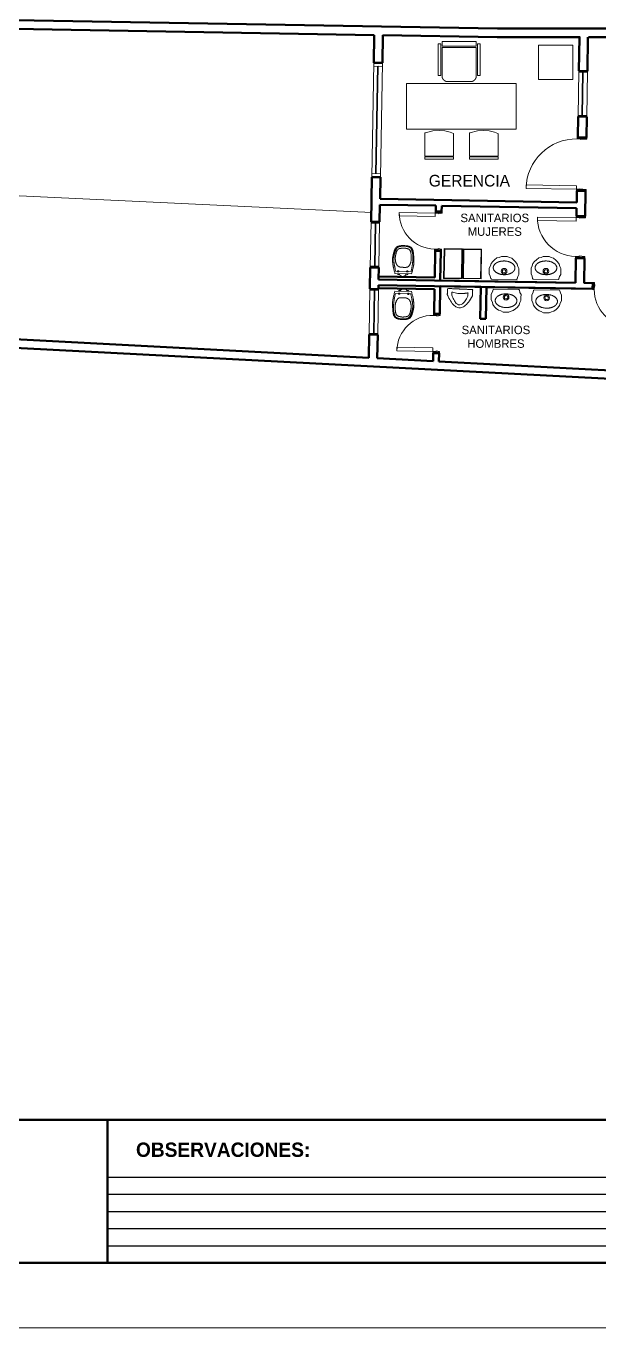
# Model space of a CAD drawing. Header units: metres. Extents: x -5.5 to 74.5, y -93.9 to -36.5.
# Drawn here: x 17.34 to 27.38, y -93.94 to -71.15 of the extents above; entities that cross this region are included whole.
import ezdxf

# ---------------------------------------------------------------- set-up
doc = ezdxf.new("R2010")
doc.units = ezdxf.units.M
doc.header["$LTSCALE"] = 0.508
for name, color, linetype in [('EQUIPAMIENTO', 7, 'Continuous'), ('MUROS', 7, 'Continuous'), ('ROTULO', 7, 'Continuous'), ('TEXTO', 7, 'Continuous'), ('VARIOS', 7, 'Continuous')]:
    doc.layers.add(name, color=color, linetype=linetype)
doc.styles.add('Futura', font='')
doc.styles.add('Futura (bold)', font='')
doc.styles.get('Futura').set_extended_font_data('Futura')
doc.styles.get('Futura (bold)').set_extended_font_data('Futura', bold=True)

# ---------------------------------------------------------------- blocks, each defined once
blk = doc.blocks.new('inodoro 1')
at = {"color": 0, "linetype": 'Continuous', "lineweight": 5}
for p, q in [((-0.09, 0.12), (-0.09, -0.15)), ((-0.05, 0.13), (-0.05, -0.16))]:
    blk.add_line(p, q, dxfattribs=at)
for points in [[(-0.05, -0.16), (-0.16, -0.19), (-0.27, -0.2), (-0.38, -0.19), (-0.46, -0.18), (-0.51, -0.15), (-0.53, -0.11), (-0.54, -0.06), (-0.54, 0.03), (-0.53, 0.08), (-0.51, 0.12), (-0.45, 0.15), (-0.36, 0.17), (-0.3, 0.18), (-0.21, 0.17), (-0.15, 0.16), (-0.05, 0.13)], [(-0.09, -0.15), (-0.18, -0.17), (-0.29, -0.18), (-0.38, -0.18), (-0.46, -0.16), (-0.5, -0.14), (-0.52, -0.1), (-0.53, -0.06), (-0.53, 0.03), (-0.52, 0.07), (-0.5, 0.1), (-0.45, 0.13), (-0.37, 0.15), (-0.32, 0.16), (-0.23, 0.15), (-0.18, 0.14), (-0.09, 0.12)], [(-0.16, 0.01), (-0.16, -0.02), (-0.16, -0.07), (-0.17, -0.1), (-0.21, -0.13), (-0.27, -0.15), (-0.35, -0.15), (-0.44, -0.14), (-0.48, -0.11), (-0.49, -0.07), (-0.5, -0.02), (-0.49, 0.05), (-0.48, 0.08), (-0.44, 0.11), (-0.39, 0.12), (-0.34, 0.13), (-0.3, 0.13), (-0.24, 0.12), (-0.2, 0.1), (-0.18, 0.08), (-0.16, 0.04), (-0.16, 0.01)], [(-0.095, 0.088), (-0.093, 0.09), (-0.087, 0.09), (-0.083, 0.086), (-0.08, 0.079), (-0.08, 0.071), (-0.083, 0.064), (-0.087, 0.06), (-0.093, 0.06), (-0.097, 0.064), (-0.1, 0.071), (-0.1, 0.079), (-0.097, 0.086), (-0.095, 0.088)], [(-0.032, 0.049), (-0.029, 0.056), (-0.031, 0.072), (-0.04, 0.085), (-0.046, 0.088)], [(-0.043, -0.065), (-0.024, -0.058), (0, -0.024), (0, 0.016), (-0.025, 0.049), (-0.045, 0.056)], [(-0.095, -0.072), (-0.093, -0.07), (-0.087, -0.07), (-0.083, -0.074), (-0.08, -0.081), (-0.08, -0.089), (-0.083, -0.096), (-0.087, -0.1), (-0.093, -0.1), (-0.097, -0.096), (-0.1, -0.089), (-0.1, -0.081), (-0.097, -0.074), (-0.095, -0.072)], [(-0.046, -0.098), (-0.04, -0.095), (-0.031, -0.082), (-0.029, -0.066), (-0.032, -0.059)]]:
    blk.add_open_spline(points, degree=2, dxfattribs=at)
blk = doc.blocks.new('Group-25')
at = {"color": 0, "linetype": 'Continuous', "lineweight": 20}
for p, q in [((-12.210712, -4.680483), (-11.610712, -4.680483)), ((-12.210712, -5.180483), (-12.210712, -4.680483)), ((-11.610712, -4.680483), (-11.610712, -5.180483)), ((-11.710712, -5.280483), (-12.110712, -5.280483))]:
    blk.add_line(p, q, dxfattribs=at)
for points in [[(-12.280712, -5.170483), (-12.280712, -4.620483), (-12.230712, -4.620483), (-12.230712, -5.170483)], [(-12.210712, -4.660583), (-12.210712, -4.580483), (-11.610712, -4.580483), (-11.610712, -4.660583)], [(-11.590712, -5.170483), (-11.590712, -4.620483), (-11.540712, -4.620483), (-11.540712, -5.170483)]]:
    blk.add_lwpolyline(points, close=True, dxfattribs=at)
for points in [[(-12.210712, -5.180483), (-12.210712, -5.182183), (-12.210612, -5.183983), (-12.210612, -5.185683), (-12.210512, -5.187483), (-12.210312, -5.189183), (-12.210212, -5.190883), (-12.210012, -5.192683), (-12.209712, -5.194383), (-12.209512, -5.196083), (-12.209212, -5.197783), (-12.208912, -5.199583), (-12.208512, -5.201283), (-12.208112, -5.202983), (-12.207712, -5.204683), (-12.207312, -5.206383), (-12.206812, -5.207983), (-12.206312, -5.209683), (-12.205812, -5.211383), (-12.205312, -5.212983), (-12.204712, -5.214683), (-12.204112, -5.216283), (-12.203412, -5.217883), (-12.202812, -5.219483), (-12.202112, -5.221083), (-12.201312, -5.222683), (-12.200612, -5.224283), (-12.199812, -5.225883), (-12.199012, -5.227383), (-12.198212, -5.228883), (-12.197312, -5.230483), (-12.196412, -5.231983), (-12.195512, -5.233383), (-12.194612, -5.234883), (-12.193612, -5.236383), (-12.192612, -5.237783), (-12.191612, -5.239183), (-12.190612, -5.240583), (-12.189512, -5.241983), (-12.188412, -5.243383), (-12.187312, -5.244683), (-12.186212, -5.245983), (-12.185012, -5.247283), (-12.183812, -5.248583), (-12.182612, -5.249883), (-12.181412, -5.251083), (-12.180212, -5.252383), (-12.178912, -5.253583), (-12.177612, -5.254683), (-12.176312, -5.255883), (-12.175012, -5.256983), (-12.173612, -5.258083), (-12.172312, -5.259183), (-12.170912, -5.260283), (-12.169512, -5.261283), (-12.168112, -5.262283), (-12.166612, -5.263283), (-12.165212, -5.264283), (-12.163712, -5.265183), (-12.162212, -5.266083), (-12.160712, -5.266983), (-12.159212, -5.267883), (-12.157612, -5.268683), (-12.156112, -5.269483), (-12.154512, -5.270283), (-12.153012, -5.270983), (-12.151412, -5.271783), (-12.149812, -5.272483), (-12.148212, -5.273083), (-12.146512, -5.273783), (-12.144912, -5.274383), (-12.143312, -5.274983), (-12.141612, -5.275483), (-12.139912, -5.275983), (-12.138312, -5.276483), (-12.136612, -5.276983), (-12.134912, -5.277383), (-12.133212, -5.277783), (-12.131512, -5.278183), (-12.129812, -5.278583), (-12.128112, -5.278883), (-12.126312, -5.279183), (-12.124612, -5.279383), (-12.122912, -5.279683), (-12.121212, -5.279883), (-12.119412, -5.279983), (-12.117712, -5.280183), (-12.115912, -5.280283), (-12.114212, -5.280283), (-12.112412, -5.280383), (-12.110712, -5.280383), (-12.110712, -5.280283)], [(-11.710712, -5.280283), (-11.709012, -5.280383), (-11.707212, -5.280283), (-11.705512, -5.280283), (-11.703712, -5.280183), (-11.702012, -5.279983), (-11.700212, -5.279883), (-11.698512, -5.279683), (-11.696812, -5.279383), (-11.695112, -5.279183), (-11.693312, -5.278883), (-11.691612, -5.278583), (-11.689912, -5.278183), (-11.688212, -5.277783), (-11.686512, -5.277383), (-11.684812, -5.276983), (-11.683112, -5.276483), (-11.681512, -5.275983), (-11.679812, -5.275483), (-11.678112, -5.274983), (-11.676512, -5.274383), (-11.674912, -5.273783), (-11.673212, -5.273083), (-11.671612, -5.272483), (-11.670012, -5.271783), (-11.668412, -5.270983), (-11.666912, -5.270283), (-11.665312, -5.269483), (-11.663812, -5.268683), (-11.662212, -5.267883), (-11.660712, -5.266983), (-11.659212, -5.266083), (-11.657712, -5.265183), (-11.656212, -5.264283), (-11.654812, -5.263283), (-11.653312, -5.262283), (-11.651912, -5.261283), (-11.650512, -5.260283), (-11.649112, -5.259183), (-11.647812, -5.258083), (-11.646412, -5.256983), (-11.645112, -5.255883), (-11.643812, -5.254683), (-11.642512, -5.253583), (-11.641212, -5.252383), (-11.640012, -5.251083), (-11.638812, -5.249883), (-11.637612, -5.248583), (-11.636412, -5.247283), (-11.635212, -5.245983), (-11.634112, -5.244683), (-11.633012, -5.243383), (-11.631912, -5.241983), (-11.630812, -5.240583), (-11.629812, -5.239183), (-11.628812, -5.237783), (-11.627812, -5.236383), (-11.626812, -5.234883), (-11.625912, -5.233383), (-11.625012, -5.231983), (-11.624112, -5.230383), (-11.623212, -5.228883), (-11.622412, -5.227383), (-11.621612, -5.225883), (-11.620812, -5.224283), (-11.620112, -5.222683), (-11.619312, -5.221083), (-11.618612, -5.219483), (-11.618012, -5.217883), (-11.617312, -5.216283), (-11.616712, -5.214683), (-11.616112, -5.212983), (-11.615612, -5.211383), (-11.615112, -5.209683), (-11.614612, -5.207983), (-11.614112, -5.206383), (-11.613712, -5.204683), (-11.613312, -5.202983), (-11.612912, -5.201283), (-11.612512, -5.199583), (-11.612212, -5.197783), (-11.611912, -5.196083), (-11.611712, -5.194383), (-11.611412, -5.192683), (-11.611212, -5.190883), (-11.611112, -5.189183), (-11.610912, -5.187483), (-11.610812, -5.185683), (-11.610812, -5.183983), (-11.610712, -5.182183), (-11.610712, -5.180483), (-11.610812, -5.180483)]]:
    blk.add_lwpolyline(points, dxfattribs=at)
blk = doc.blocks.new('Group-26')
at = {"color": 0, "linetype": 'Continuous', "lineweight": 20}
for p, q in [((-11.726712, -6.179083), (-11.730712, -6.180983)), ((-11.730712, -6.583083), (-11.730712, -6.180983)), ((-11.721712, -6.178083), (-11.726712, -6.179083)), ((-11.230712, -6.188083), (-11.230712, -6.583083)), ((-11.230712, -6.583083), (-11.730712, -6.583083))]:
    blk.add_line(p, q, dxfattribs=at)
for points in [[(-11.722112, -6.177283), (-11.592212, -6.143783), (-11.480712, -6.135183)], [(-11.480712, -6.135183), (-11.383812, -6.142683), (-11.289812, -6.165283), (-11.231212, -6.187783)]]:
    blk.add_lwpolyline(points, dxfattribs=at)
blk.add_lwpolyline([(-11.730712, -6.598083), (-11.230712, -6.598083), (-11.230712, -6.634983), (-11.730712, -6.634983)], close=True, dxfattribs=at)
blk = doc.blocks.new('Group-27')
at = {"color": 0, "linetype": 'Continuous', "lineweight": 20}
for p, q in [((-12.506712, -6.179083), (-12.510712, -6.180983)), ((-12.510712, -6.583083), (-12.510712, -6.180983)), ((-12.501712, -6.178083), (-12.506712, -6.179083)), ((-12.010712, -6.188083), (-12.010712, -6.583083)), ((-12.010712, -6.583083), (-12.510712, -6.583083))]:
    blk.add_line(p, q, dxfattribs=at)
for points in [[(-12.502112, -6.177283), (-12.372212, -6.143783), (-12.260712, -6.135183)], [(-12.260712, -6.135183), (-12.163812, -6.142683), (-12.069812, -6.165283), (-12.011212, -6.187783)]]:
    blk.add_lwpolyline(points, dxfattribs=at)
blk.add_lwpolyline([(-12.510712, -6.598083), (-12.010712, -6.598083), (-12.010712, -6.634983), (-12.510712, -6.634983)], close=True, dxfattribs=at)
blk = doc.blocks.new('Group-28')
at = {"color": 0, "linetype": 'Continuous', "lineweight": 5, "flags": 128}
for points in [[(-0.05, 0.14, -0.414214), (0, 0.19, -0.414214), (0.05, 0.14, -0.414214), (0, 0.09, -0.414214)], [(-0.03, 0.14, -0.414214), (0, 0.17, -0.414214), (0.03, 0.14, -0.414214), (0, 0.11, -0.414214)]]:
    blk.add_lwpolyline(points, format="xyb", close=True, dxfattribs=at)
blk = doc.blocks.new('Group-29')
at = {"color": 0, "linetype": 'Continuous', "lineweight": 5}
blk.add_lwpolyline([(-0.22, 0), (-0.23, 0.01), (-0.24, 0.05), (-0.26, 0.09), (-0.26, 0.14), (-0.26, 0.19), (-0.24, 0.23), (-0.23, 0.27), (-0.2, 0.31), (-0.17, 0.34), (-0.13, 0.37), (-0.09, 0.38), (-0.05, 0.4), (0, 0.4), (0.05, 0.4), (0.09, 0.38), (0.13, 0.37), (0.17, 0.34), (0.2, 0.31), (0.23, 0.27), (0.24, 0.23), (0.26, 0.19), (0.26, 0.14), (0.26, 0.09), (0.24, 0.05), (0.23, 0.01), (0.22, 0)], close=True, dxfattribs=at)
blk.add_open_spline([(-0.095, 0.304), (-0.051, 0.32), (0.051, 0.32), (0.139, 0.288), (0.19, 0.232), (0.19, 0.168), (0.139, 0.112), (0.051, 0.08), (-0.051, 0.08), (-0.139, 0.112), (-0.19, 0.168), (-0.19, 0.232), (-0.139, 0.288), (-0.095, 0.304)], degree=2, dxfattribs=at)
at = {"color": 0}
blk.add_blockref('Group-28', (0, 0), dxfattribs=at)
blk = doc.blocks.new('Symbol #1')
at = {"color": 0}
blk.add_blockref('Group-29', (0, 0), dxfattribs=at)
blk = doc.blocks.new('P 60_10')
at = {"color": 0, "linetype": 'Continuous', "lineweight": 9}
for points in [[(-0.01, 0.69), (-0.01, 0.06), (-0.07, 0.06), (-0.07, 0.69)], [(-0.65, 0.05), (-0.67, 0.05), (-0.67, 0.06), (-0.64, 0.06), (-0.64, 0), (-0.63, 0), (-0.64, -0.06), (-0.67, -0.06), (-0.67, -0.05), (-0.65, -0.05)], [(0, 0.05), (0.02, 0.05), (0.02, 0.06), (-0.01, 0.06), (-0.01, 0), (-0.02, 0), (-0.01, -0.06), (0.02, -0.06), (0.02, -0.05), (0, -0.05)]]:
    blk.add_lwpolyline(points, close=True, dxfattribs=at)
at = {"color": 0, "linetype": 'Continuous', "lineweight": 5}
blk.add_arc((-0.01, 0.06), 0.63, 90, 180, dxfattribs=at)
blk = doc.blocks.new('Group-107')
at = {"color": 0, "linetype": 'Continuous', "lineweight": 5}
for p, q in [((0.024, 0.075), (0.024, 0)), ((0.024, -0.075), (0.024, 0.075)), ((0.024, 0), (0.776, 0)), ((0.776, -0.075), (0.776, 0.075)), ((0.024, -0.01), (0.776, -0.01))]:
    blk.add_line(p, q, dxfattribs=at)
blk.add_lwpolyline([(0, 0.075), (0.8, 0.075), (0.8, -0.075), (0, -0.075)], close=True, dxfattribs=at)
blk = doc.blocks.new('v 1.00 p_.15')
at = {"color": 0}
blk.add_blockref('Group-107', (0, 0), dxfattribs=at)
blk = doc.blocks.new('Group-108')
at = {"color": 0, "linetype": 'Continuous', "lineweight": 5}
for p, q in [((0.06, 0.075), (0.06, -0.075)), ((1.94, 0.01), (0.06, 0.01)), ((1.94, 0), (0.06, 0)), ((1.94, 0.075), (1.94, -0.075)), ((1.94, -0.075), (1.94, 0))]:
    blk.add_line(p, q, dxfattribs=at)
blk.add_lwpolyline([(0, 0.075), (2, 0.075), (2, -0.075), (0, -0.075)], close=True, dxfattribs=at)
blk = doc.blocks.new('Group-109')
at = {"color": 0}
blk.add_blockref('Group-108', (0, 0), dxfattribs=at)
blk = doc.blocks.new('Group-110')
at = {"color": 0}
blk.add_blockref('Group-109', (0, 0), dxfattribs=at)
blk = doc.blocks.new('Group-111')
at = {"color": 0}
blk.add_blockref('Group-110', (0, 0), dxfattribs=at)
blk = doc.blocks.new('V 2.00 P_0.30')
at = {"color": 0}
blk.add_blockref('Group-111', (0, 0), dxfattribs=at)
blk = doc.blocks.new('P 80_15')
at = {"color": 0, "linetype": 'Continuous', "lineweight": 5}
for points in [[(-0.01, 0.965), (-0.01, 0.085), (-0.07, 0.085), (-0.07, 0.965)], [(-0.9, 0.075), (-0.92, 0.075), (-0.92, 0.085), (-0.89, 0.085), (-0.89, 0.025), (-0.88, 0.025), (-0.89, -0.085), (-0.92, -0.085), (-0.92, -0.075), (-0.9, -0.075)], [(0, 0.075), (0.02, 0.075), (0.02, 0.085), (-0.01, 0.085), (-0.01, 0.025), (-0.02, 0.025), (-0.01, -0.085), (0.02, -0.085), (0.02, -0.075), (0, -0.075)]]:
    blk.add_lwpolyline(points, close=True, dxfattribs=at)
blk.add_arc((-0.01, 0.085), 0.88, 90, 180, dxfattribs=at)
blk = doc.blocks.new('P 70_15')
at = {"color": 0, "linetype": 'Continuous', "lineweight": 9}
for points in [[(-0.01, 0.76), (-0.01, 0.08), (-0.07, 0.08), (-0.07, 0.76)], [(-0.7, 0.08), (-0.72, 0.08), (-0.72, 0.08), (-0.69, 0.08), (-0.69, 0.02), (-0.68, 0.02), (-0.69, -0.08), (-0.72, -0.08), (-0.72, -0.08), (-0.7, -0.08)], [(0, 0.08), (0.02, 0.08), (0.02, 0.08), (-0.01, 0.08), (-0.01, 0.02), (-0.02, 0.02), (-0.01, -0.08), (0.02, -0.08), (0.02, -0.08), (0, -0.08)]]:
    blk.add_lwpolyline(points, close=True, dxfattribs=at)
at = {"color": 0, "linetype": 'Continuous', "lineweight": 5}
blk.add_arc((-0.01, 0.08), 0.68, 90, 180, dxfattribs=at)
blk = doc.blocks.new('Group-130')
at = {"color": 0, "linetype": 'Continuous', "lineweight": 20}
for p, q in [((0.02, 0.51), (0.02, 0.52)), ((0.3, 0.51), (0.3, 0.52))]:
    blk.add_line(p, q, dxfattribs=at)
for points in [[(0, 0.52), (0.32, 0.52), (0.32, 0), (0, 0)], [(0.01, 0.51), (0.31, 0.51), (0.31, 0.01), (0.01, 0.01)]]:
    blk.add_lwpolyline(points, close=True, dxfattribs=at)
blk = doc.blocks.new('locker')
at = {"color": 0}
blk.add_blockref('Group-130', (0, 0), dxfattribs=at)
blk = doc.blocks.new('Group-151')
at = {"color": 0, "linetype": 'Continuous', "lineweight": 5}
for points in [[(-0.13, -0.22), (-0.569, 0), (-0.13, 0.22), (-0.075, 0.22), (-0.02, 0.22), (-0.02, 0), (-0.02, -0.22), (-0.075, -0.22), (-0.13, -0.22)], [(-0.14, -0.14), (-0.459, 0), (-0.14, 0.14), (-0.11, 0.14), (-0.08, 0.14), (-0.12, 0), (-0.08, -0.14), (-0.11, -0.14), (-0.14, -0.14)]]:
    blk.add_open_spline(points, degree=2, knots=[0, 0, 0, 1, 1, 2, 2, 3, 3, 4, 4, 4], dxfattribs=at)
blk = doc.blocks.new('mingitorio')
at = {"color": 0}
blk.add_blockref('Group-151', (0, 0), dxfattribs=at)

msp = doc.modelspace()

# ---------------------------------------------------------------- linework, layer by layer
at = {"layer": 'EQUIPAMIENTO', "linetype": 'Continuous', "lineweight": 50}
for p, q in [((24.6, -75.608), (26.967, -75.649)), ((24.598, -75.708), (25.307, -75.72)), ((25.407, -75.722), (27.267, -75.754)), ((27.117, -75.651), (27.269, -75.654)), ((27.267, -75.754), (27.269, -75.654))]:
    msp.add_line(p, q, dxfattribs=at)
at = {"layer": 'EQUIPAMIENTO', "linetype": 'Continuous', "lineweight": 20}
msp.add_lwpolyline([(25.93, -72.16), (25.93, -72.96), (24.01, -72.96), (24.01, -72.16)], close=True, dxfattribs=at)
at = {"layer": 'MUROS', "linetype": 'Continuous', "lineweight": 50}
for p, q in [((6.539, -71.017), (23.444, -71.312)), ((6.689, -70.87), (25.601, -71.2)), ((23.444, -71.312), (23.436, -71.798)), ((23.594, -71.315), (23.585, -71.8)), ((23.594, -71.315), (25.598, -71.35)), ((34.9, -71.2), (25.601, -71.2)), ((27.048, -71.35), (25.598, -71.35)), ((27.036, -71.35), (27.027, -71.94)), ((27.186, -71.35), (27.177, -71.942)), ((34.75, -71.35), (27.198, -71.35)), ((23.436, -71.798), (23.585, -71.8)), ((27.027, -71.94), (27.177, -71.942)), ((27.014, -72.74), (27.008, -73.1)), ((27.014, -72.74), (27.164, -72.742)), ((27.164, -72.742), (27.158, -73.102)), ((27.008, -73.1), (27.158, -73.102)), ((23.401, -73.797), (23.387, -74.58)), ((23.401, -73.797), (23.551, -73.8)), ((23.551, -73.8), (23.544, -74.181)), ((26.993, -74.04), (26.99, -74.24)), ((26.993, -74.04), (27.143, -74.042)), ((27.143, -74.042), (27.136, -74.48)), ((23.543, -74.281), (23.537, -74.583)), ((23.543, -74.281), (24.524, -74.297)), ((23.544, -74.181), (26.99, -74.24)), ((24.524, -74.297), (24.522, -74.399)), ((24.522, -74.399), (24.622, -74.401)), ((24.624, -74.299), (24.622, -74.401)), ((24.624, -74.299), (26.988, -74.34)), ((26.988, -74.34), (26.986, -74.478)), ((26.986, -74.478), (27.136, -74.48)), ((23.387, -74.58), (23.537, -74.583)), ((24.51, -75.089), (24.501, -75.557)), ((24.51, -75.089), (24.61, -75.09)), ((24.61, -75.09), (24.6, -75.609)), ((23.373, -75.38), (23.367, -75.755)), ((23.373, -75.38), (23.523, -75.383)), ((23.523, -75.383), (23.52, -75.59)), ((26.974, -75.218), (26.967, -75.649)), ((26.974, -75.218), (27.124, -75.22)), ((27.124, -75.22), (27.117, -75.652)), ((23.52, -75.59), (24.5, -75.607)), ((23.521, -75.54), (24.501, -75.557)), ((24.5, -75.607), (26.967, -75.649)), ((23.367, -75.755), (23.517, -75.757)), ((23.518, -75.69), (23.517, -75.757)), ((23.517, -75.74), (24.498, -75.757)), ((23.518, -75.69), (24.499, -75.707)), ((24.498, -75.757), (24.49, -76.188)), ((24.499, -75.707), (26.965, -75.749)), ((24.599, -75.709), (24.59, -76.19)), ((25.307, -75.721), (25.295, -76.279)), ((25.407, -75.723), (25.395, -76.281)), ((28.261, -77.367), (3.979, -76.095)), ((23.346, -76.96), (3.987, -75.945)), ((24.49, -76.188), (24.59, -76.19)), ((25.295, -76.279), (25.395, -76.281)), ((23.353, -76.555), (23.346, -76.96)), ((23.353, -76.555), (23.503, -76.557)), ((23.503, -76.557), (23.496, -76.968)), ((24.475, -77.019), (23.496, -76.968)), ((24.477, -76.878), (24.475, -77.019)), ((24.477, -76.878), (24.577, -76.88)), ((24.577, -76.88), (24.575, -77.024)), ((28.061, -77.207), (24.575, -77.024))]:
    msp.add_line(p, q, dxfattribs=at)
at = {"layer": 'MUROS', "linetype": 'Continuous', "lineweight": 9}
msp.add_line((3.969, -73.5), (23.399, -74.42), dxfattribs=at)
at = {"layer": 'MUROS', "linetype": 'Continuous', "lineweight": 20}
msp.add_lwpolyline([(26.319, -71.49), (26.919, -71.49), (26.919, -72.09), (26.319, -72.09)], close=True, dxfattribs=at)
at = {"layer": 'ROTULO', "linetype": 'Continuous', "lineweight": 30}
for p, q in [((18.769, -91.3), (36.119, -91.3)), ((18.769, -91.6), (36.119, -91.6)), ((18.769, -91.9), (36.119, -91.9)), ((18.769, -92.2), (36.119, -92.2)), ((18.769, -92.5), (36.119, -92.5))]:
    msp.add_line(p, q, dxfattribs=at)
at = {"layer": 'ROTULO', "linetype": 'Continuous', "lineweight": 20}
msp.add_lwpolyline([(-5.531, -36.54), (74.469, -36.54), (74.469, -93.94), (-5.531, -93.94)], close=True, dxfattribs=at)
at = {"layer": 'ROTULO', "linetype": 'Continuous', "lineweight": 50}
for points in [[(-4.391, -37.69), (73.319, -37.69), (73.319, -92.8), (-4.391, -92.8)], [(-4.391, -90.3), (73.319, -90.3), (73.319, -92.8), (-4.391, -92.8)], [(18.769, -90.3), (36.119, -90.3), (36.119, -92.8), (18.769, -92.8)]]:
    msp.add_lwpolyline(points, close=True, dxfattribs=at)

# ---------------------------------------------------------------- block references
at = {"layer": 'EQUIPAMIENTO'}
for name in ['Group-25', 'Group-27', 'Group-26']:
    msp.add_blockref(name, (36.841, -66.847), dxfattribs=at)
at = {"layer": 'EQUIPAMIENTO', "xscale": -1}
for name, p, rotation in [('inodoro 1', (23.935, -75.537), 88.98212618421343), ('P 60_10', (27.938, -75.715), 179.0231903358471), ('inodoro 1', (23.965, -75.75), 268.9821261842134)]:
    msp.add_blockref(name, p, dxfattribs=dict(at, rotation=rotation))
at = {"layer": 'EQUIPAMIENTO'}
for p, rotation in [((25.714, -75.586), 359.0221501193628), ((26.447, -75.586), 359.0221501193628), ((25.755, -75.761), 179.0221501193627), ((26.465, -75.772), 179.0221501193627)]:
    msp.add_blockref('Symbol #1', p, dxfattribs=dict(at, rotation=rotation))
at = {"layer": 'MUROS'}
for name, p, rotation in [('V 2.00 P_0.30', (23.476, -73.799), 89.00728467185857), ('P 60_10', (24.572, -74.42), 88.96206635578373), ('P 70_15', (27.061, -74.499), 89.08088137338514), ('v 1.00 p_.15', (23.448, -75.381), 89.00728467185857), ('locker', (24.658, -75.57), 359.0221501193628), ('locker', (24.994, -75.575), 359.0221501193628)]:
    msp.add_blockref(name, p, dxfattribs=dict(at, rotation=rotation))
at = {"layer": 'MUROS', "xscale": -1}
for name, p, rotation in [('v 1.00 p_.15', (27.089, -72.741), 269.0808813733852), ('P 80_15', (27.068, -74.021), 89.08088137338514), ('v 1.00 p_.15', (23.442, -75.756), 89.00728467185857), ('P 60_10', (24.528, -76.859), 88.96206635578373)]:
    msp.add_blockref(name, p, dxfattribs=dict(at, rotation=rotation))
at = {"layer": 'VARIOS', "rotation": 87.49969739568812}
msp.add_blockref('mingitorio', (24.948, -75.737), dxfattribs=at)

# ---------------------------------------------------------------- texts
at = {"layer": 'MUROS', "insert": (25.109, -73.759), "char_height": 0.2037, "attachment_point": 2, "line_spacing_factor": 0.96736, "style": 'Futura'}
msp.add_mtext('GERENCIA', dxfattribs=at)
at = {"layer": 'ROTULO', "insert": (19.269, -90.695), "char_height": 0.25065, "attachment_point": 1, "line_spacing_factor": 0.992596, "style": 'Futura (bold)'}
msp.add_mtext('OBSERVACIONES:', dxfattribs=at)
at = {"layer": 'TEXTO', "char_height": 0.1484, "attachment_point": 2, "line_spacing_factor": 0.96736, "style": 'Futura'}
for s, insert in [('SANITARIOS\\PMUJERES', (25.554, -74.438)), ('SANITARIOS\\PHOMBRES', (25.574, -76.398))]:
    msp.add_mtext(s, dxfattribs=dict(at, insert=insert))

doc.saveas('drawing.dxf')
